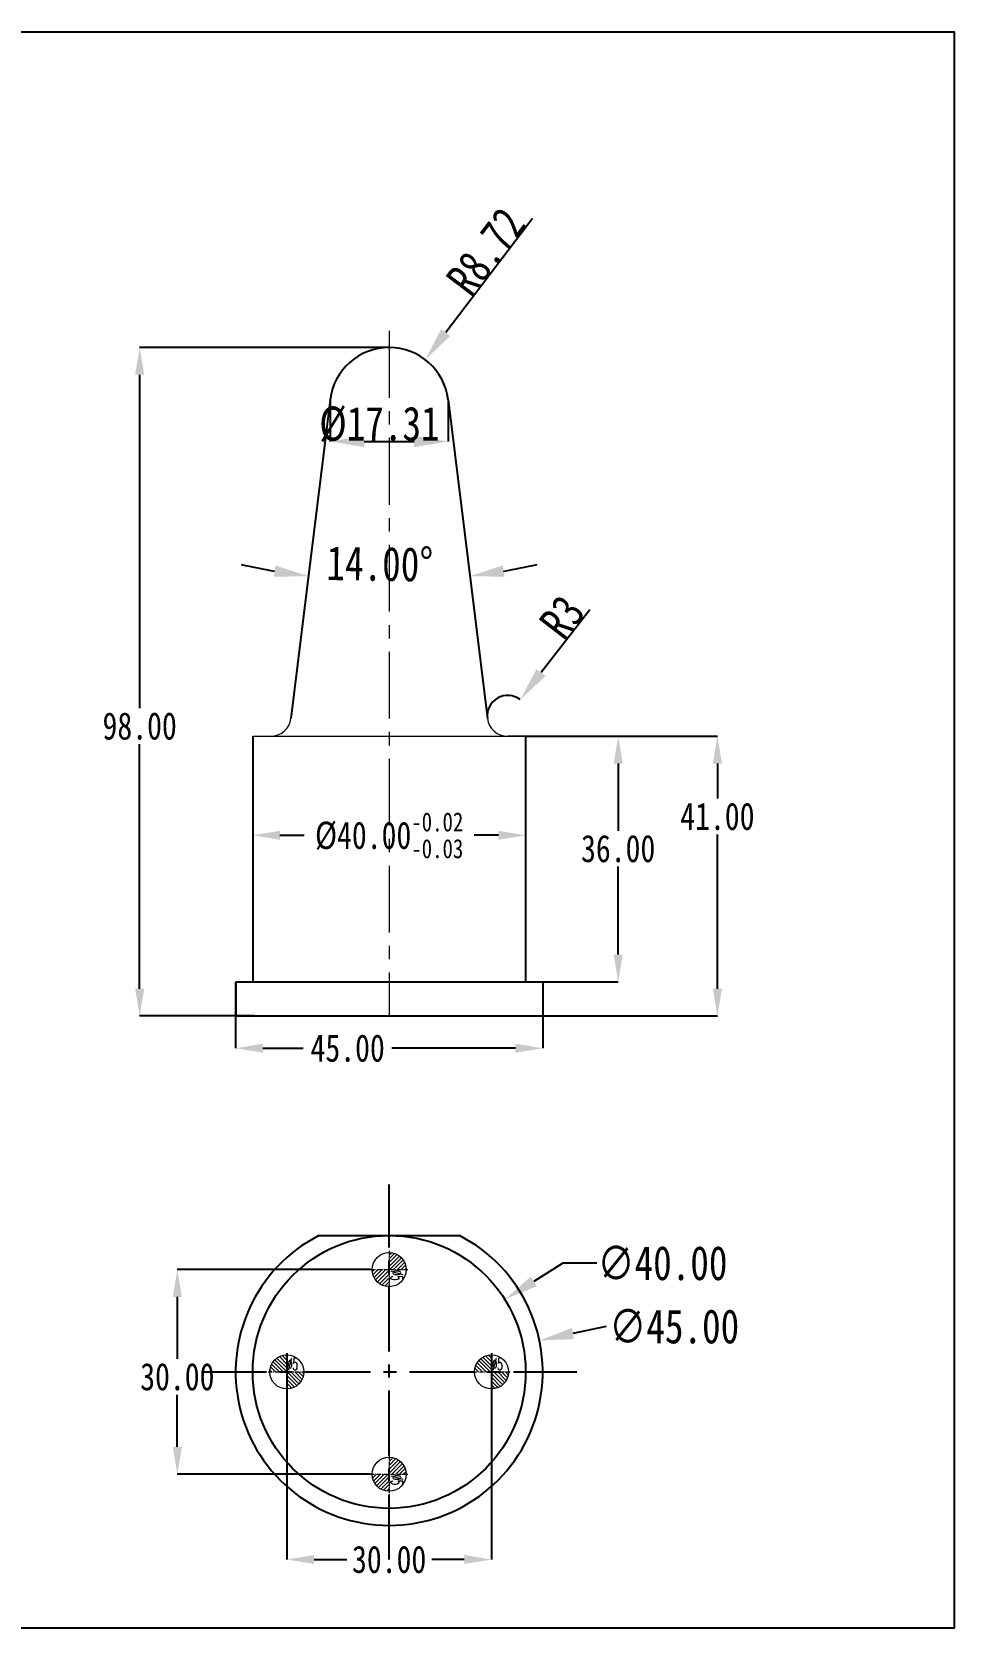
# Model space of a CAD drawing. Header units: millimetres. Extents: x 583 to 1942, y -5112 to 253.
# Drawn here: x 1194.2 to 1329.4, y -593.5 to -359.5 of the extents above; entities that cross this region are included whole.
import ezdxf

# ---------------------------------------------------------------- set-up
doc = ezdxf.new("R2010")
doc.units = ezdxf.units.MM
doc.header["$LTSCALE"] = 16.335
doc.header["$PDMODE"] = 3
doc.header["$PDSIZE"] = 0.3125
doc.linetypes.add('CENTER', pattern=[0.6, 0.375, -0.075, 0.075, -0.075])
doc.layers.get('0').update_dxf_attribs({"linetype": 'CONTINUOUS'})
doc.layers.get('Defpoints').update_dxf_attribs({"linetype": 'CONTINUOUS'})
doc.layers.add('epin', color=13, linetype='CONTINUOUS', lineweight=9)
doc.layers.add('moldbase', color=7, linetype='CONTINUOUS', lineweight=20)
doc.styles.add('SEISO_TTF', font='')
doc.styles.get("Standard").update_dxf_attribs({"font": 'txt', "width": 0.8})
doc.styles.add('TXT05', font='txt.shx', dxfattribs={"width": 0.5, "bigfont": 'gbcbig.shx'})
doc.styles.get('SEISO_TTF').set_extended_font_data('Solid Edge ISO')
doc.dimstyles.new('ISO-25', dxfattribs={"dimtxt": 2.5, "dimasz": 2.5, "dimexe": 1.25, "dimexo": 0.625, "dimtad": 1, "dimdsep": 46, "dimtxsty": 'Standard', "dimcen": 2.5, "dimadec": 0, "dimazin": 0, "dimtfac": 1, "dimtmove": 0, "dimatfit": 3, "dimfxl": 0, "dimarcsym": 0})
doc.dimstyles.get("Standard").update_dxf_attribs({"dimtxt": 0.15625, "dimasz": 0.1875, "dimexe": 0.125, "dimexo": 0.0625, "dimtad": 0, "dimtih": 1, "dimtoh": 1, "dimdsep": 46, "dimtxsty": 'Standard', "dimcen": 0.09, "dimadec": 0, "dimazin": 0, "dimtp": 0.01, "dimtm": 0.01, "dimtfac": 1, "dimtofl": 0, "dimtmove": 0, "dimatfit": 3, "dimfxl": 0, "dimtolj": 1, "dimarcsym": 0})
doc.dimstyles.new('STANDARD$0', dxfattribs={"dimscale": 4, "dimtxt": 5, "dimasz": 5, "dimexe": 0, "dimexo": 0, "dimgap": 0, "dimtad": 1, "dimzin": 9, "dimdsep": 46, "dimtxsty": 'SEISO_TTF', "dimcen": 2, "dimclrd": 4, "dimclre": 4, "dimclrt": 6, "dimadec": 4, "dimazin": 2, "dimtfac": 1, "dimtofl": 0, "dimtmove": 0, "dimatfit": 3, "dimfxl": 0, "dimtolj": 1, "dimtzin": 0, "dimlwd": 9, "dimlwe": 9, "dimarcsym": 0})
doc.dimstyles.new('副本 11', dxfattribs={"dimtxt": 2.5, "dimasz": 2.5, "dimexe": 1.25, "dimexo": 0.625, "dimtad": 1, "dimdsep": 46, "dimtxsty": 'Standard', "dimcen": 2.5, "dimadec": 0, "dimazin": 0, "dimtfac": 1, "dimtmove": 0, "dimatfit": 3, "dimfxl": 0, "dimarcsym": 0})

# ---------------------------------------------------------------- blocks, each defined once
blk = doc.blocks.new('*D69')
at = {"color": 0, "lineweight": -2}
for p, q in [((1224.07, -498.72), (1224.07, -508.45)), ((1269.07, -498.72), (1269.07, -508.45)), ((1228.07, -508.45), (1233.99, -508.45)), ((1265.07, -508.45), (1246.98, -508.45))]:
    blk.add_line(p, q, dxfattribs=at)
at = {"color": 0}
for points in [[(1228.07, -507.78), (1228.07, -509.11), (1224.07, -508.45)], [(1265.07, -507.78), (1265.07, -509.11), (1269.07, -508.45)]]:
    blk.add_solid(points, dxfattribs=at)
at = {"layer": 'Defpoints', "color": 0}
for p in [(1224.07, -498.72), (1269.07, -498.72), (1224.07, -508.45)]:
    blk.add_point(p, dxfattribs=at)
at = {"color": 0, "insert": (1240.49, -508.45), "char_height": 4, "attachment_point": 5}
blk.add_mtext('\\A1;45.00', dxfattribs=at)
blk = doc.blocks.new('*D70')
at = {"color": 0, "lineweight": -2}
for p, q in [((1246.57, -405.72), (1210.01, -405.72)), ((1210.01, -409.72), (1210.01, -458.6)), ((1210.01, -499.72), (1210.01, -463.85)), ((1226.83, -503.72), (1210.01, -503.72))]:
    blk.add_line(p, q, dxfattribs=at)
at = {"color": 0}
for points in [[(1209.34, -409.72), (1210.68, -409.72), (1210.01, -405.72)], [(1209.34, -499.72), (1210.68, -499.72), (1210.01, -503.72)]]:
    blk.add_solid(points, dxfattribs=at)
at = {"layer": 'Defpoints', "color": 0}
for p in [(1246.57, -405.72), (1210.01, -503.72), (1226.83, -503.72)]:
    blk.add_point(p, dxfattribs=at)
at = {"color": 0, "insert": (1210.01, -461.23), "char_height": 4, "attachment_point": 5}
blk.add_mtext('\\A1;98.00', dxfattribs=at)
blk = doc.blocks.new('*D71')
at = {"color": 0, "lineweight": -2}
for p, q in [((1266.57, -462.72), (1294.67, -462.72)), ((1294.67, -466.72), (1294.67, -471.85)), ((1294.67, -499.72), (1294.67, -477.1)), ((1269.1, -503.72), (1294.67, -503.72))]:
    blk.add_line(p, q, dxfattribs=at)
at = {"color": 0}
for points in [[(1294.01, -466.72), (1295.34, -466.72), (1294.67, -462.72)], [(1294.01, -499.72), (1295.34, -499.72), (1294.67, -503.72)]]:
    blk.add_solid(points, dxfattribs=at)
at = {"layer": 'Defpoints', "color": 0}
for p in [(1266.57, -462.72), (1269.1, -503.72), (1294.67, -503.72)]:
    blk.add_point(p, dxfattribs=at)
at = {"color": 0, "insert": (1294.67, -474.48), "char_height": 4, "attachment_point": 5}
blk.add_mtext('\\A1;41.00', dxfattribs=at)
blk = doc.blocks.new('*D78')
at = {"color": 0, "lineweight": -2}
for p, q in [((1243.82, -540.91), (1215.53, -540.91)), ((1215.53, -544.91), (1215.53, -554)), ((1215.53, -566.91), (1215.53, -559.25)), ((1243.82, -570.91), (1215.53, -570.91))]:
    blk.add_line(p, q, dxfattribs=at)
at = {"color": 0}
for points in [[(1214.87, -544.91), (1216.2, -544.91), (1215.53, -540.91)], [(1214.87, -566.91), (1216.2, -566.91), (1215.53, -570.91)]]:
    blk.add_solid(points, dxfattribs=at)
at = {"layer": 'Defpoints', "color": 0}
for p in [(1215.53, -540.91), (1243.82, -540.91), (1243.82, -570.91)]:
    blk.add_point(p, dxfattribs=at)
at = {"color": 0, "insert": (1215.53, -556.63), "char_height": 4, "attachment_point": 5}
blk.add_mtext('\\A1;30.00', dxfattribs=at)
blk = doc.blocks.new('*D80')
at = {"color": 0, "lineweight": -2}
for p, q in [((1230.57, -477.23), (1234.11, -477.23)), ((1262.57, -477.23), (1259.04, -477.23))]:
    blk.add_line(p, q, dxfattribs=at)
at = {"color": 0}
for points in [[(1230.57, -476.57), (1230.57, -477.9), (1226.57, -477.23)], [(1262.57, -476.57), (1262.57, -477.9), (1266.57, -477.23)]]:
    blk.add_solid(points, dxfattribs=at)
at = {"layer": 'Defpoints', "color": 0}
for p in [(1226.57, -477.23), (1226.57, -477.23), (1266.57, -477.23)]:
    blk.add_point(p, dxfattribs=at)
at = {"color": 0, "insert": (1246.57, -477.23), "char_height": 4, "attachment_point": 5}
blk.add_mtext('\\A1;%%C40.00{\\H0.7x;\\S-0.02^ -0.03;}', dxfattribs=at)
blk = doc.blocks.new('*D81')
at = {"color": 0, "lineweight": -2}
for p, q in [((1266.57, -462.72), (1280.13, -462.72)), ((1280.13, -466.72), (1280.13, -476.58)), ((1280.13, -494.72), (1280.13, -481.83)), ((1269.1, -498.72), (1280.13, -498.72))]:
    blk.add_line(p, q, dxfattribs=at)
at = {"color": 0}
for points in [[(1279.47, -466.72), (1280.8, -466.72), (1280.13, -462.72)], [(1279.47, -494.72), (1280.8, -494.72), (1280.13, -498.72)]]:
    blk.add_solid(points, dxfattribs=at)
at = {"layer": 'Defpoints', "color": 0}
for p in [(1266.57, -462.72), (1269.1, -498.72), (1280.13, -498.72)]:
    blk.add_point(p, dxfattribs=at)
at = {"color": 0, "insert": (1280.13, -479.2), "char_height": 4, "attachment_point": 5}
blk.add_mtext('\\A1;36.00', dxfattribs=at)
blk = doc.blocks.new('epin_ejp_5')
at = {"layer": 'epin'}
h = blk.add_hatch(dxfattribs=at)
h.set_pattern_fill('_ANSI31', color=123, scale=0.125, angle=90, style=0)
h.set_pattern_definition([(135, (-1062.761, -302.86763), (-0.280633, -0.280633), [])])
h.paths.add_polyline_path([(0, 2.5, 0.414214), (-2.5, 0), (0, 0)])
h.paths.add_polyline_path([(2.5, 0), (0, 0), (0, -2.5, 0.414214)])
at = {"layer": 'epin', "color": 1, "linetype": 'CENTER', "ltscale": 0.1}
for p, q in [((0, -2.75), (0, 2.75)), ((-2.75, 0), (2.75, 0))]:
    blk.add_line(p, q, dxfattribs=at)
at = {"layer": 'epin'}
blk.add_circle((0, 0), 2.5, dxfattribs=at)
at = {"layer": 'epin', "color": 6, "style": 'TXT05', "width": 0.5}
blk.add_text('%%c5', height=1.75, dxfattribs=at).set_placement((0.1, 0.25))
blk = doc.blocks.new('*D96')
at = {"color": 0, "lineweight": -2}
for p, q in [((1272, -539.98), (1267.76, -542.64)), ((1277, -539.98), (1272, -539.98))]:
    blk.add_line(p, q, dxfattribs=at)
at = {"color": 0}
blk.add_solid([(1267.32, -541.93), (1268.2, -543.34), (1263.52, -545.29)], dxfattribs=at)
at = {"layer": 'Defpoints', "color": 0}
for p in [(1263.52, -545.29), (1229.62, -566.52)]:
    blk.add_point(p, dxfattribs=at)
at = {"color": 0, "insert": (1286.62, -539.98), "char_height": 5, "attachment_point": 5}
blk.add_mtext('\\A1;∅40.00', dxfattribs=at)
blk = doc.blocks.new('*D97')
at = {"color": 0, "lineweight": -2}
blk.add_line((1278.38, -549.26), (1273.49, -550.28), dxfattribs=at)
at = {"color": 0}
blk.add_solid([(1273.32, -549.46), (1273.66, -551.09), (1268.6, -551.3)], dxfattribs=at)
at = {"layer": 'Defpoints', "color": 0}
for p in [(1268.6, -551.3), (1224.55, -560.51)]:
    blk.add_point(p, dxfattribs=at)
at = {"color": 0, "insert": (1288.34, -549.26), "char_height": 5, "attachment_point": 5}
blk.add_mtext('\\A1;∅45.00', dxfattribs=at)
blk = doc.blocks.new('*D83')
at = {"color": 0, "lineweight": -2}
for p, q in [((1237.91, -413.38), (1237.91, -419.49)), ((1255.23, -413.38), (1255.23, -419.49)), ((1242.91, -419.49), (1250.23, -419.49))]:
    blk.add_line(p, q, dxfattribs=at)
at = {"color": 0}
for points in [[(1242.91, -418.66), (1242.91, -420.33), (1237.91, -419.49)], [(1250.23, -418.66), (1250.23, -420.33), (1255.23, -419.49)]]:
    blk.add_solid(points, dxfattribs=at)
at = {"layer": 'Defpoints', "color": 0}
for p in [(1237.91, -413.38), (1255.23, -413.38), (1255.23, -419.49)]:
    blk.add_point(p, dxfattribs=at)
at = {"color": 0, "insert": (1245.14, -416.99), "char_height": 5, "attachment_point": 5}
blk.add_mtext('%%c17.31', dxfattribs=at)
blk = doc.blocks.new('*D100')
at = {"color": 0, "lineweight": -2}
blk.add_line((1267.59, -386.81), (1254.88, -403.52), dxfattribs=at)
at = {"color": 0}
blk.add_solid([(1254.21, -403.02), (1255.54, -404.03), (1251.85, -407.5)], dxfattribs=at)
at = {"layer": 'Defpoints', "color": 0}
for p in [(1251.85, -407.5), (1246.57, -414.45)]:
    blk.add_point(p, dxfattribs=at)
at = {"color": 0, "insert": (1260.76, -391.66), "char_height": 5, "attachment_point": 5, "rotation": 52.737}
blk.add_mtext('R8.72', dxfattribs=at)
blk = doc.blocks.new('*D101')
at = {"color": 0, "lineweight": -2}
for start, end in [(257.098, 260.049), (279.951, 282.902)]:
    blk.add_arc((1246.57, -342.88), 97.09, start, end, dxfattribs=at)
at = {"color": 0}
for points in [[(1229.91, -437.68), (1229.67, -439.33), (1234.74, -439.24)], [(1263.47, -439.33), (1263.22, -437.68), (1258.4, -439.24)]]:
    blk.add_solid(points, dxfattribs=at)
at = {"layer": 'Defpoints', "color": 0}
for p in [(1237.91, -413.38), (1255.23, -413.38), (1250.52, -439.89), (1232.18, -460.09), (1260.96, -460.09)]:
    blk.add_point(p, dxfattribs=at)
at = {"color": 0, "insert": (1245.2, -437.46), "char_height": 5, "attachment_point": 5, "rotation": 359.1709}
blk.add_mtext('14.00°', dxfattribs=at)
blk = doc.blocks.new('*D106')
at = {"color": 0, "lineweight": -2}
for p, q in [((1231.57, -553.16), (1231.57, -583.41)), ((1261.57, -553.16), (1261.57, -583.41)), ((1235.57, -583.41), (1240.35, -583.41)), ((1257.57, -583.41), (1252.8, -583.41))]:
    blk.add_line(p, q, dxfattribs=at)
at = {"color": 0}
for points in [[(1235.57, -582.74), (1235.57, -584.07), (1231.57, -583.41)], [(1257.57, -582.74), (1257.57, -584.07), (1261.57, -583.41)]]:
    blk.add_solid(points, dxfattribs=at)
at = {"layer": 'Defpoints', "color": 0}
for p in [(1231.57, -553.16), (1261.57, -553.16), (1231.57, -583.41)]:
    blk.add_point(p, dxfattribs=at)
at = {"color": 0, "insert": (1246.57, -583.41), "char_height": 4, "attachment_point": 5}
blk.add_mtext('\\A1;30.00', dxfattribs=at)
blk = doc.blocks.new('*D171')
at = {"layer": 'Defpoints', "color": 0}
for p in [(1265.77, -457.35), (1263.94, -459.72)]:
    blk.add_point(p, dxfattribs=at)
at = {"layer": 'epin', "color": 4, "lineweight": -2}
blk.add_line((1275.96, -444.16), (1268.83, -453.39), dxfattribs=at)
blk.add_arc((1263.94, -459.72), 3, 52.3196, 187, dxfattribs=at)
at = {"layer": 'epin', "color": 4}
blk.add_solid([(1268.17, -452.88), (1269.49, -453.9), (1265.77, -457.35)], dxfattribs=at)
at = {"layer": 'epin', "color": 6, "insert": (1271.94, -445.27), "char_height": 5, "attachment_point": 5, "rotation": 52.3196}
blk.add_mtext('R3', dxfattribs=at)

msp = doc.modelspace()

# ---------------------------------------------------------------- linework, layer by layer
for p, q in [((1237.913, -413.383), (1232.178, -460.089)), ((1255.227, -413.383), (1260.962, -460.089)), ((1226.572, -462.724), (1226.572, -498.724)), ((1226.572, -462.724), (1226.572, -498.724)), ((1266.572, -462.724), (1266.572, -498.724)), ((1266.572, -462.724), (1266.572, -498.724)), ((1224.104, -498.724), (1224.104, -503.724)), ((1224.104, -498.724), (1269.1, -498.724)), ((1269.1, -498.724), (1269.1, -503.724)), ((1236.264, -535.908), (1256.88, -535.908))]:
    msp.add_line(p, q)
at = {"color": 7, "linetype": 'Continuous'}
msp.add_line((1224.104, -503.724), (1269.1, -503.724), dxfattribs=at)
at = {"color": 1, "linetype": 'CENTER', "ltscale": 1.554943}
for p, q in [((1246.572, -583.408), (1246.572, -528.408)), ((1219.072, -555.908), (1274.072, -555.908))]:
    msp.add_line(p, q, dxfattribs=at)
msp.add_lwpolyline([(929.837, -359.454), (1329.35, -359.454), (1329.35, -593.459), (929.837, -593.459)], close=True)
msp.add_circle((1246.572, -555.908), 20)
for centre, radius, start, end in [((1246.57, -414.446), 8.722, 7, 173), ((1246.572, -555.908), 22.5, 117.26604, 62.73396)]:
    msp.add_arc(centre, radius, start, end)
at = {"layer": 'epin', "color": 0}
for p, q in [((1226.572, -462.724), (1229.2, -462.724)), ((1226.572, -462.724), (1266.572, -462.724)), ((1266.572, -462.724), (1263.939, -462.724))]:
    msp.add_line(p, q, dxfattribs=at)
for centre, start, end in [((1229.2, -459.724), 270, 353), ((1263.939, -459.724), 187, 270)]:
    msp.add_arc(centre, 3, start, end, dxfattribs=at)
at = {"layer": 'moldbase', "color": 1, "linetype": 'CENTER', "ltscale": 1.6}
msp.add_line((1246.572, -403.279), (1246.572, -503.724), dxfattribs=at)

# ---------------------------------------------------------------- block references
at = {"layer": 'epin', "rotation": 270.0000000001042}
for p in [(1246.572, -540.908), (1246.572, -570.908)]:
    msp.add_blockref('epin_ejp_5', p, dxfattribs=at)
at = {"layer": 'epin'}
for p in [(1231.572, -555.908), (1261.572, -555.908)]:
    msp.add_blockref('epin_ejp_5', p, dxfattribs=at)

# ---------------------------------------------------------------- dimensions: what is measured, and where the dimension line sits
dim = msp.add_radius_dim(center=(1246.57, -414.446), mpoint=(1251.851, -407.504), dimstyle='ISO-25', override={"dimtxt": 5, "dimasz": 5, "dimexe": 0, "dimexo": 0, "dimgap": 0, "dimcen": 0, "dimadec": 2, "dimtofl": 0})
dim.commit()
dim.dimension.update_dxf_attribs({"geometry": '*D100', "text_midpoint": (1260.76, -391.665)})
for base, p1, p2, angle, dimstyle, override, picture, middle in [((1210.01, -503.724), (1246.572, -405.724), (1226.831, -503.724), 90, 'Standard', {"dimtxt": 4, "dimasz": 4, "dimexe": 0, "dimexo": 0, "dimtad": 0, "dimzin": 0, "dimcen": 0, "dimadec": 2, "dimtol": 0, "dimtzin": 0}, '*D70', (1210.01, -461.228)), ((1294.674, -503.724), (1266.572, -462.724), (1269.1, -503.724), 90, 'Standard', {"dimtxt": 4, "dimasz": 4, "dimexe": 0, "dimexo": 0, "dimtad": 0, "dimzin": 0, "dimcen": 0, "dimadec": 2, "dimtol": 0, "dimtzin": 0}, '*D71', (1294.674, -474.48)), ((1280.133, -498.724), (1266.572, -462.724), (1269.1, -498.724), 90, 'STANDARD$0', {"dimscale": 1, "dimtxt": 4, "dimasz": 4, "dimgap": 0.625, "dimtad": 0, "dimtih": 1, "dimtoh": 1, "dimzin": 0, "dimtxsty": 'Standard', "dimcen": 0, "dimclrd": 0, "dimclre": 0, "dimclrt": 0, "dimadec": 2, "dimazin": 0, "dimtp": 0.01, "dimtm": 0.01, "dimlwd": 65534, "dimlwe": 65534}, '*D81', (1280.133, -479.204)), ((1215.533, -540.908), (1243.822, -570.908), (1243.822, -540.908), 270, 'Standard', {"dimtxt": 4, "dimasz": 4, "dimexe": 0, "dimexo": 0, "dimtad": 0, "dimzin": 0, "dimcen": 0, "dimadec": 2, "dimtol": 0, "dimtzin": 0}, '*D78', (1215.533, -556.628))]:
    dim = msp.add_linear_dim(base=base, p1=p1, p2=p2, angle=angle, dimstyle=dimstyle, override=override)
    dim.commit()
    dim.dimension.update_dxf_attribs({"geometry": picture, "text_midpoint": middle, "dimtype": 160})
dim = msp.add_angular_dim_2l(base=(1250.523, -439.886), line1=((1237.913, -413.383), (1232.178, -460.089)), line2=((1255.227, -413.383), (1260.962, -460.089)), dimstyle='ISO-25', override={"dimtxt": 5, "dimasz": 5, "dimexe": 0, "dimexo": 0, "dimgap": 0, "dimcen": 0, "dimadec": 2, "dimtofl": 0})
dim.commit()
dim.dimension.update_dxf_attribs({"geometry": '*D101', "text_midpoint": (1245.165, -439.957), "dimtype": 162})
for base, p1, p2, text, dimstyle, override, picture, middle in [((1255.227, -419.494), (1237.913, -413.383), (1255.227, -413.383), '%%c<>', 'ISO-25', {"dimtxt": 5, "dimasz": 5, "dimexe": 0, "dimexo": 0, "dimgap": 0, "dimcen": 0, "dimadec": 2, "dimtofl": 0}, '*D83', (1245.138, -419.494)), ((1226.572, -477.234), (1266.572, -477.234), (1226.572, -477.234), '%%C<>{\\H0.7x;\\S-0.02^ -0.03;}', 'Standard', {"dimtxt": 4, "dimasz": 4, "dimexe": 0, "dimexo": 0, "dimtad": 0, "dimzin": 0, "dimcen": 0, "dimadec": 2, "dimtol": 0, "dimtzin": 0}, '*D80', (1246.572, -477.234))]:
    dim = msp.add_linear_dim(base=base, p1=p1, p2=p2, text=text, dimstyle=dimstyle, override=override)
    dim.commit()
    dim.dimension.update_dxf_attribs({"geometry": picture, "text_midpoint": middle, "dimtype": 160})
for base, p1, p2, dimstyle, override, picture, middle in [((1224.074, -508.446), (1269.07, -498.724), (1224.074, -498.724), 'Standard', {"dimtxt": 4, "dimasz": 4, "dimexe": 0, "dimexo": 0, "dimtad": 0, "dimzin": 0, "dimcen": 0, "dimadec": 2, "dimtol": 0, "dimtzin": 0}, '*D69', (1240.486, -508.446)), ((1231.572, -583.408), (1261.572, -553.158), (1231.572, -553.158), 'STANDARD$0', {"dimscale": 1, "dimtxt": 4, "dimasz": 4, "dimgap": 0.625, "dimtad": 0, "dimtih": 1, "dimtoh": 1, "dimzin": 0, "dimtxsty": 'Standard', "dimcen": 0, "dimclrd": 0, "dimclre": 0, "dimclrt": 0, "dimadec": 2, "dimazin": 0, "dimtp": 0.01, "dimtm": 0.01, "dimlwd": 65534, "dimlwe": 65534}, '*D106', (1246.572, -583.408))]:
    dim = msp.add_linear_dim(base=base, p1=p1, p2=p2, dimstyle=dimstyle, override=override)
    dim.commit()
    dim.dimension.update_dxf_attribs({"geometry": picture, "text_midpoint": middle, "dimtype": 160})
for p1, p2, picture, middle in [((1229.623, -566.525), (1263.521, -545.291), '*D96', (1286.621, -539.982)), ((1224.548, -560.513), (1268.595, -551.302), '*D97', (1288.342, -549.255))]:
    dim = msp.add_diameter_dim_2p(p1=p1, p2=p2, dimstyle='Standard', override={"dimtxt": 5, "dimasz": 5, "dimexe": 0, "dimexo": 0, "dimtad": 0, "dimzin": 0, "dimcen": 0, "dimadec": 2, "dimtol": 0, "dimtzin": 0})
    dim.commit()
    dim.dimension.update_dxf_attribs({"geometry": picture, "text_midpoint": middle})
at = {"layer": 'epin', "color": 0}
dim = msp.add_radius_dim(center=(1263.939, -459.724), mpoint=(1265.773, -457.349), dimstyle='副本 11', override={"dimtxt": 5, "dimasz": 5, "dimexe": 0, "dimexo": 0, "dimgap": 0, "dimcen": 0, "dimclrd": 4, "dimclre": 4, "dimclrt": 6, "dimtofl": 0}, dxfattribs=at)
dim.commit()
dim.dimension.update_dxf_attribs({"geometry": '*D171', "text_midpoint": (1271.945, -445.269)})

doc.saveas('drawing.dxf')
